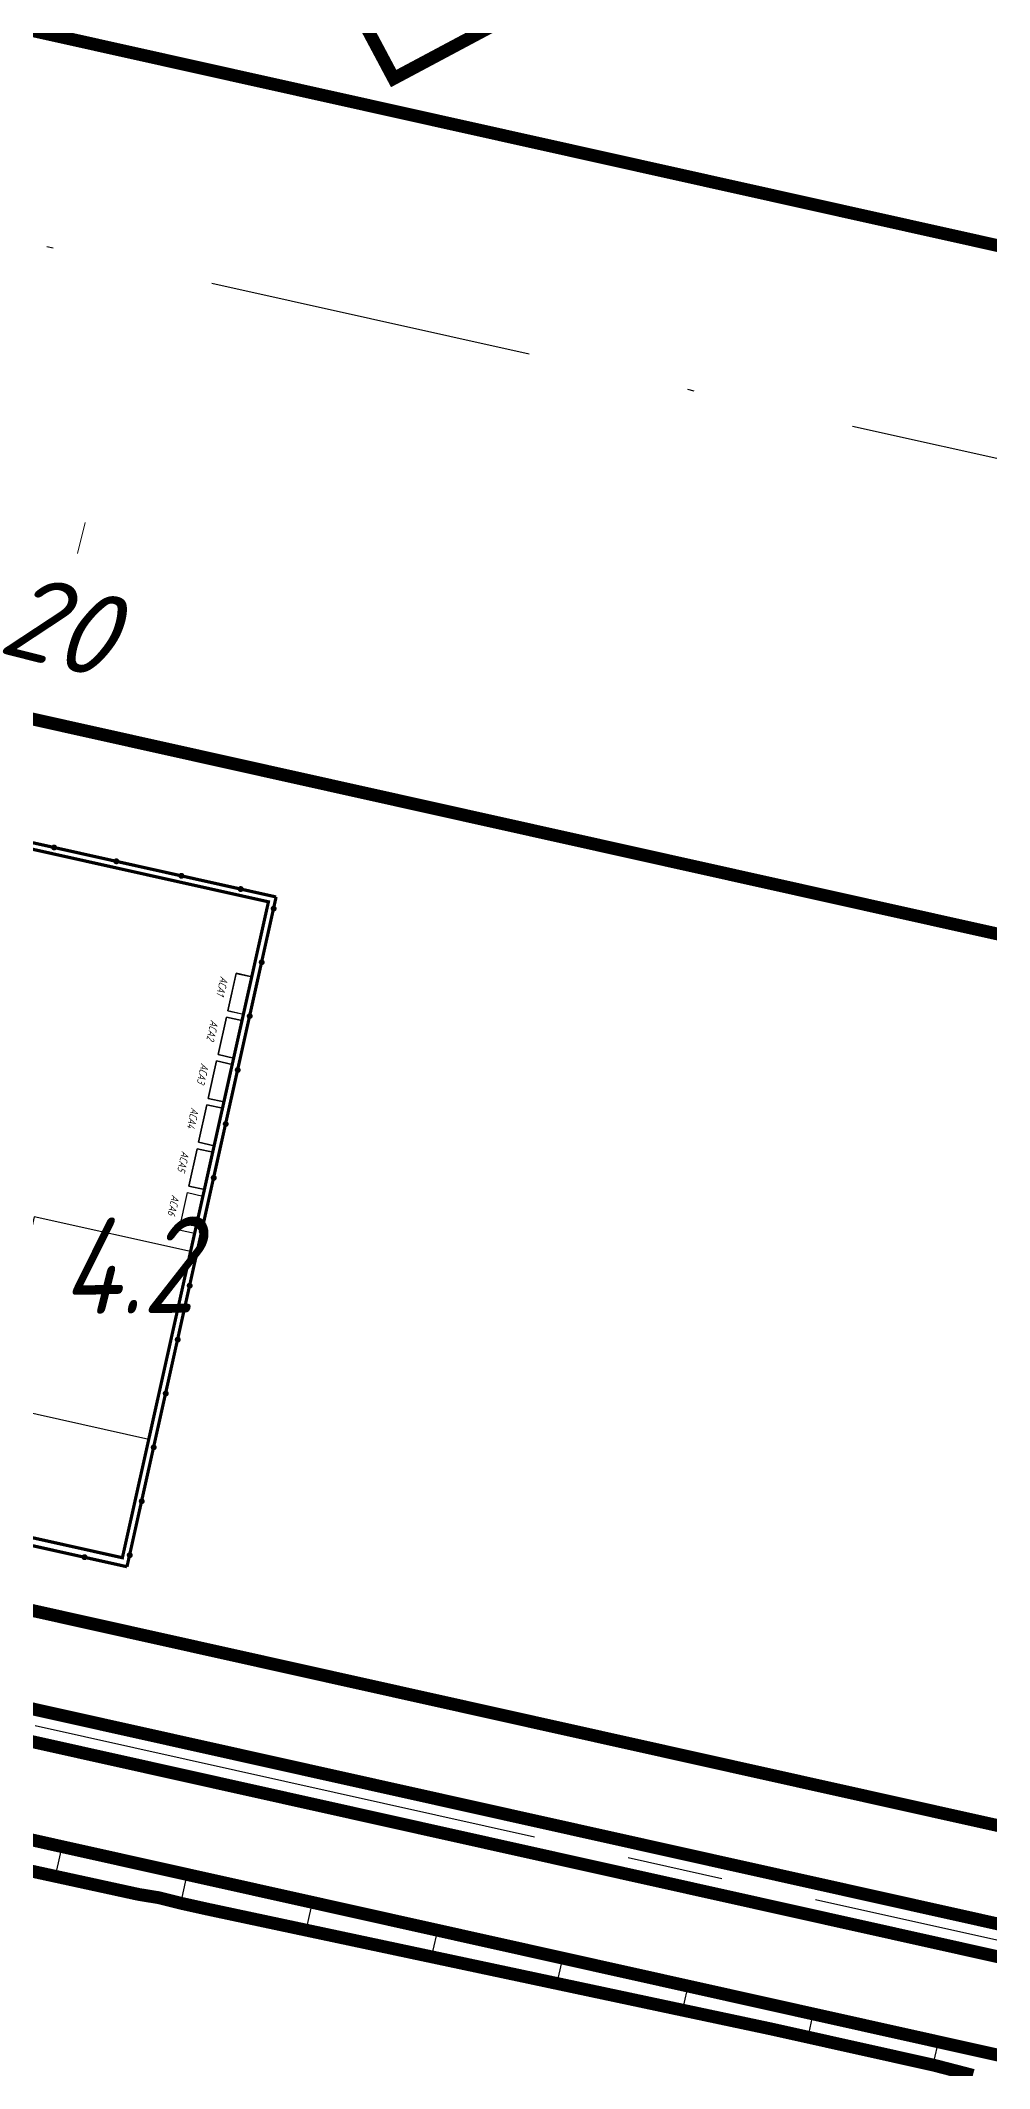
# Model space of a CAD drawing. Extents: x 5370511 to 5386565, y 1010429 to 1053793.
# Drawn here: x 5379785.99 to 5379800.82, y 1039436.59 to 1039468.27 of the extents above; entities that cross this region are included whole.
import ezdxf

# ---------------------------------------------------------------- set-up
doc = ezdxf.new("R2010")
doc.units = 0
for name, pattern in [('DASHDOTX2', [50.8, 25.4, -12.7, 0, -12.7]), ('осевая2', [12.5, 8, -1.5, 1.5, -1.5]), ('Штрих 2x1', [3, 2, -1])]:
    doc.linetypes.add(name, pattern=pattern)
for name, color, linetype in [('3D-MODEL', 7, 'CONTINUOUS'), ('_0', 7, 'CONTINUOUS'), ('V_RED-CONTOURS-LABEL', 7, 'CONTINUOUS'), ('ГП_граница насыпи', 242, 'CONTINUOUS'), ('ГП_обвалование', 7, 'CONTINUOUS'), ('ГП_ось обвал', 1, 'осевая2'), ('ГП_Ось_проезда', 1, 'DASHDOTX2'), ('ГП_откос', 246, 'CONTINUOUS'), ('ГП_проезд', 114, 'CONTINUOUS'), ('ГП_сооружения', 7, 'CONTINUOUS'), ('ОНиГМ сооружения', 7, 'CONTINUOUS')]:
    doc.layers.add(name, color=color, linetype=linetype)
for name, color, linetype, lineweight in [('ГП_экспл', 170, 'CONTINUOUS', 25), ('ЭС (текст)', 7, 'CONTINUOUS', 25), ('ЭС (тонкий)', 7, 'CONTINUOUS', 25)]:
    doc.layers.add(name, color=color, linetype=linetype, lineweight=lineweight)
doc.styles.add('ESKD1', font='eskd1.shx', dxfattribs={"width": 1.2, "oblique": 14.994305})
doc.styles.add('ГОСТ', font='gost_ful.shx', dxfattribs={"oblique": 15})
doc.styles.add('ЭС', font='gost_nipi.shx', dxfattribs={"oblique": 14.999978})

# ---------------------------------------------------------------- blocks, each defined once
blk = doc.blocks.new('куст_откос')
at = {"layer": 'ГП_откос', "color": 253, "lineweight": 15}
for points, const_width, elevation in [([(-56.654, -67.42), (-55.893, -66.593), (-54.082, -64.625), (-51.842, -64.591), (-48.317, -64.537), (-47.016, -64.562), (-46.078, -64.58), (-45.119, -64.599), (-43.735, -64.483), (-42.294, -64.4), (-42.065, -64.398), (-37.15, -64.375), (-32.216, -64.351), (-30.613, -64.343), (-30.303, -64.325), (-29.933, -64.334), (-29.525, -64.334), (-27.234, -64.312), (-22.201, -64.263), (-20.501, -64.246), (-17.903, -64.246), (-17.274, -64.268)], 0.2, 49.01), ([(-11.135, -63.874), (-16.223, -63.874), (-21.311, -63.874), (-26.4, -63.874), (-31.488, -63.874), (-36.577, -63.874), (-41.665, -63.874), (-46.754, -63.874), (-51.842, -63.874), (-56.931, -63.874)], 0.01, 48.9)]:
    blk.add_lwpolyline(points, dxfattribs=dict(at, const_width=const_width, elevation=elevation))
at = {"layer": 'ГП_откос', "color": 253, "linetype": 'ByBlock', "lineweight": -3}
for points in [[(-31.951, -63.874), (-31.951, -64.255)], [(-30.949, -63.874), (-30.949, -63.968)], [(-29.946, -63.874), (-29.946, -64.242)], [(-28.944, -63.874), (-28.944, -63.965)], [(-27.942, -63.874), (-27.942, -64.23)], [(-26.94, -63.874), (-26.94, -63.961)], [(-25.937, -63.874), (-25.937, -64.214)], [(-24.935, -63.874), (-24.935, -63.957)], [(-23.933, -63.874), (-23.933, -64.199)], [(-22.931, -63.874), (-22.931, -63.953)], [(-21.928, -63.874), (-21.928, -64.183)], [(-20.926, -63.874), (-20.926, -63.95)], [(-19.924, -63.874), (-19.924, -64.172)], [(-18.921, -63.874), (-18.921, -63.949)], [(-17.919, -63.874), (-17.919, -64.172)]]:
    blk.add_lwpolyline(points, dxfattribs=at)
blk = doc.blocks.new('*U326')
at = {"layer": 'ГП_сооружения'}
h = blk.add_hatch(color=253, dxfattribs=at)
h.dxf.hatch_style = 1
h.paths.add_polyline_path([(431.83, 21.97, -1), (429.96, 21.97, -1)])
h = blk.add_hatch(color=253, dxfattribs=at)
h.dxf.hatch_style = 1
h.paths.add_polyline_path([(451.78, 21.97, -1), (449.91, 21.97, -1)])
h = blk.add_hatch(color=253, dxfattribs=at)
h.dxf.hatch_style = 1
h.paths.add_polyline_path([(472.59, 21.97, -1), (470.72, 21.97, -1)])
h = blk.add_hatch(color=253, dxfattribs=at)
h.dxf.hatch_style = 1
h.paths.add_polyline_path([(491.6, 21.97, -1), (489.73, 21.97, -1)])
h = blk.add_hatch(color=253, dxfattribs=at)
h.dxf.hatch_style = 1
h.paths.add_polyline_path([(502.98, 18.25, -1), (501.11, 18.25, -1)])
h = blk.add_hatch(color=253, dxfattribs=at)
h.dxf.hatch_style = 1
h.paths.add_polyline_path([(502.05, 2.01, 1), (502.05, 0.14, 1)])
h = blk.add_hatch(color=253, dxfattribs=at)
h.dxf.hatch_style = 1
h.paths.add_polyline_path([(502.05, -15.23, 1), (502.05, -17.1, 1)])
h = blk.add_hatch(color=253, dxfattribs=at)
h.dxf.hatch_style = 1
h.paths.add_polyline_path([(502.05, -32.49, 1), (502.05, -34.36, 1)])
h = blk.add_hatch(color=253, dxfattribs=at)
h.dxf.hatch_style = 1
h.paths.add_polyline_path([(502.05, -49.75, 1), (502.05, -51.62, 1)])
h = blk.add_hatch(color=253, dxfattribs=at)
h.dxf.hatch_style = 1
h.paths.add_polyline_path([(502.05, -66.99, 1), (502.05, -68.87, 1)])
h = blk.add_hatch(color=253, dxfattribs=at)
h.dxf.hatch_style = 1
h.paths.add_polyline_path([(502.05, -84.25, 1), (502.05, -86.12, 1)])
h = blk.add_hatch(color=253, dxfattribs=at)
h.dxf.hatch_style = 1
h.paths.add_polyline_path([(502.05, -101.51, 1), (502.05, -103.39, 1)])
h = blk.add_hatch(color=253, dxfattribs=at)
h.dxf.hatch_style = 1
h.paths.add_polyline_path([(502.05, -118.78, 1), (502.05, -120.66, 1)])
h = blk.add_hatch(color=253, dxfattribs=at)
h.dxf.hatch_style = 1
h.paths.add_polyline_path([(502.05, -136.04, 1), (502.05, -137.92, 1)])
h = blk.add_hatch(color=253, dxfattribs=at)
h.dxf.hatch_style = 1
h.paths.add_polyline_path([(502.05, -153.3, 1), (502.05, -155.17, 1)])
h = blk.add_hatch(color=253, dxfattribs=at)
h.dxf.hatch_style = 1
h.paths.add_polyline_path([(502.05, -170.54, 1), (502.05, -172.41, 1)])
h = blk.add_hatch(color=253, dxfattribs=at)
h.dxf.hatch_style = 1
h.paths.add_polyline_path([(502.05, -187.79, 1), (502.05, -189.67, 1)])
h = blk.add_hatch(color=253, dxfattribs=at)
h.dxf.hatch_style = 1
h.paths.add_polyline_path([(489.35, -192.42, -1), (487.48, -192.42, -1)])
at = {"layer": 'ГП_сооружения', "color": 253, "const_width": 1}
blk.add_lwpolyline([(499.99, 19.96), (0, 19.98), (-0.01, -190.01), (499.98, -190.03)], close=True, dxfattribs=at)
at = {"layer": 'ГП_сооружения', "color": 253, "ltscale": 0.3, "const_width": 1}
for points in [[(502, 21.96), (410.91, 21.97)], [(501.99, -192.46), (502, 21.96)], [(-2.09, -192.45), (501.99, -192.46)]]:
    blk.add_lwpolyline(points, dxfattribs=at)
at = {"layer": 'ЭС (тонкий)', "color": 253, "transparency": 33554687}
for points in [[(500, -4.03), (495, -4.03), (494.99, -16.03), (499.99, -16.03), (500, -4.03)], [(500, -16.09), (495, -16.09), (495, -4.09), (500, -4.09), (500, -16.09)], [(499.99, -18.07), (494.99, -18.07), (494.99, -30.07), (499.99, -30.07), (499.99, -18.07)], [(499.99, -30.07), (494.99, -30.07), (494.99, -18.07), (499.99, -18.07), (499.99, -30.07)], [(499.99, -32.11), (494.99, -32.11), (494.99, -44.11), (499.99, -44.11), (499.99, -32.11)], [(499.99, -44.11), (494.99, -44.11), (494.99, -32.11), (499.99, -32.11), (499.99, -44.11)], [(499.99, -46.15), (494.99, -46.15), (494.99, -58.15), (499.99, -58.15), (499.99, -46.15)], [(500, -58.15), (495, -58.15), (495, -46.15), (500, -46.15), (500, -58.15)], [(499.99, -60.19), (494.99, -60.19), (494.99, -72.19), (499.99, -72.19), (499.99, -60.19)], [(500, -72.19), (495, -72.19), (495, -60.19), (500, -60.19), (500, -72.19)], [(500, -86.23), (495, -86.23), (495, -74.23), (500, -74.23), (500, -86.23)]]:
    blk.add_lwpolyline(points, dxfattribs=at)
blk.add_lwpolyline([(499.99, -92.02), (449.86, -92.05), (449.86, -152.05), (499.99, -152.02)], close=True, dxfattribs=at)
at = {"layer": 'ЭС (текст)', "color": 253, "transparency": 33554687, "style": 'ЭС', "oblique": 15}
for s, p in [('АСА1', (490.43, -5.87)), ('АСА2', (490.43, -19.86)), ('АСА3', (490.43, -33.71)), ('АСА4', (490.43, -47.93)), ('АСА5', (490.43, -61.78)), ('АСА6', (490.43, -75.82))]:
    blk.add_text(s, height=2.5, rotation=270, dxfattribs=at).set_placement(p)
blk = doc.blocks.new('55')
at = {"layer": 'ОНиГМ сооружения', "color": 253, "lineweight": 18}
for p, q in [((-7.549, -28.368), (-7.549, -11.368)), ((-4.437, -13.739), (7.556, -13.739))]:
    blk.add_line(p, q, dxfattribs=at)
at = {"layer": 'ОНиГМ сооружения', "color": 253, "linetype": 'Штрих 2x1', "const_width": 0.2}
blk.add_lwpolyline([(-4.547, -10.617), (7.453, -10.617), (7.454, -17.117), (-4.546, -17.117)], close=True, dxfattribs=at)
at = {"layer": 'ОНиГМ сооружения', "color": 253, "const_width": 0.2}
for points in [[(-9.798, -14.359), (-5.298, -14.36), (-5.297, -11.36), (-9.797, -11.36)], [(-10.547, -28.367), (-4.547, -28.367), (-4.547, -14.36), (-10.547, -14.365)]]:
    blk.add_lwpolyline(points, close=True, dxfattribs=at)
blk = doc.blocks.new('77')
at = {"layer": '_0', "lineweight": 15}
for p in [(0, 0), (-9.762, -11.388)]:
    blk.add_blockref('55', p, dxfattribs=at)

msp = doc.modelspace()

# ---------------------------------------------------------------- linework, layer by layer
at = {"layer": 'V_RED-CONTOURS-LABEL', "color": 1, "lineweight": 15, "elevation": 49.2}
msp.add_lwpolyline([(5379786.566, 1039460.257), (5379786.688, 1039460.742)], dxfattribs=at)
at = {"layer": 'ГП_граница насыпи', "color": 253}
msp.add_lwpolyline([(5379763.211, 1039520.604), (5379933.051, 1039482.781), (5379917.052, 1039410.941), (5379756.973, 1039446.59), (5379759.364, 1039457.327), (5379749.604, 1039459.501)], close=True, dxfattribs=at)
at = {"layer": 'ГП_обвалование', "color": 253, "const_width": 0.2}
for points in [[(5379763.211, 1039520.604), (5379933.051, 1039482.781), (5379917.052, 1039410.941), (5379756.973, 1039446.59), (5379759.364, 1039457.327), (5379749.604, 1039459.501)], [(5379764.349, 1039518.814), (5379931.26, 1039481.643), (5379915.914, 1039412.731), (5379758.763, 1039447.728), (5379761.155, 1039458.465), (5379751.394, 1039460.639)], [(5379764.729, 1039518.217), (5379930.664, 1039481.264), (5379915.535, 1039413.328), (5379759.36, 1039448.108), (5379761.751, 1039458.845), (5379751.99, 1039461.018)], [(5379765.867, 1039516.427), (5379928.873, 1039480.126), (5379914.396, 1039415.118), (5379761.15, 1039449.246), (5379763.541, 1039459.983), (5379753.781, 1039462.156)]]:
    msp.add_lwpolyline(points, close=True, dxfattribs=at)
at = {"layer": 'ГП_ось обвал', "color": 253}
msp.add_lwpolyline([(5379764.539, 1039518.516), (5379930.962, 1039481.453), (5379915.724, 1039413.03), (5379759.062, 1039447.918), (5379761.453, 1039458.655), (5379751.692, 1039460.829)], close=True, dxfattribs=at)
at = {"layer": 'ГП_Ось_проезда', "color": 253, "ltscale": 0.2}
msp.add_lwpolyline([(5379760.557, 1039470.734), (5379768.709, 1039507.337), (5379921.955, 1039473.21), (5379913.803, 1039436.606)], close=True, dxfattribs=at)
at = {"layer": 'ГП_проезд', "color": 253, "const_width": 0.2}
msp.add_lwpolyline([(5379765.583, 1039462.188), (5379755.813, 1039464.364), (5379766.243, 1039511.216), (5379925.833, 1039475.675), (5379916.269, 1039432.728), (5379900.538, 1039436.231, 0.413433), (5379893.381, 1039431.694), (5379893.144, 1039430.634), (5379886.799, 1039432.047), (5379887.03, 1039433.076, 0.414994), (5379882.481, 1039440.252), (5379835.156, 1039450.791, 0.414214), (5379827.995, 1039446.239), (5379827.77, 1039445.23), (5379821.445, 1039446.638, 0.309973), (5379817.347, 1039450.66), (5379765.583, 1039462.188)], format="xyb", dxfattribs=at)
msp.add_lwpolyline([(5379765.74, 1039479.056), (5379769.87, 1039497.602, -0.414213), (5379777.031, 1039502.154), (5379912.219, 1039472.048, -0.414214), (5379916.772, 1039464.887), (5379912.642, 1039446.342, -0.414213), (5379905.481, 1039441.789), (5379770.293, 1039471.895, -0.414214)], format="xyb", close=True, dxfattribs=at)

# ---------------------------------------------------------------- texts
at = {"layer": 'ГП_экспл', "color": 0, "style": 'ГОСТ', "oblique": 15}
msp.add_text('4.2', height=1.5, rotation=0.8954, dxfattribs=at).set_placement((5379786.315, 1039448.366))

# ---------------------------------------------------------------- next in the draw order: texts
at = {"layer": 'V_RED-CONTOURS-LABEL', "color": 1, "lineweight": 15, "insert": (5379786.443, 1039459.772), "char_height": 1.3, "attachment_point": 2, "rotation": 345.8428, "style": 'ESKD1', "bg_fill": 3, "box_fill_scale": 1.2, "bg_fill_color": 256, "bg_fill_true_color": 13158600, "bg_fill_transparency": 0}
msp.add_mtext('20', dxfattribs=at)

# ---------------------------------------------------------------- next in the draw order: linework, layer by layer
at = {"layer": '3D-MODEL', "color": 253, "lineweight": 15}
msp.add_polyline3d([(5379763.211, 1039520.604, 48.9), (5379763.211, 1039520.604, 48.9), (5379933.051, 1039482.781, 48.9), (5379926.094, 1039451.542, 49.14), (5379917.052, 1039410.941, 49.3), (5379886.94, 1039417.647, 49.3), (5379821.542, 1039432.211, 49.3), (5379756.973, 1039446.59, 49.3), (5379759.364, 1039457.327, 49.25), (5379749.604, 1039459.501, 49.25), (5379756.254, 1039489.365, 49.1)], close=True, dxfattribs=at)

# ---------------------------------------------------------------- next in the draw order: block references
at = {"layer": 'ГП_откос', "color": 253, "lineweight": 15, "rotation": 347.4452412677718}
msp.add_blockref('куст_откос', (5379831.394, 1039495.456), dxfattribs=at)

# ---------------------------------------------------------------- next in the draw order: block references
at = {"layer": 'ГП_сооружения', "color": 1, "lineweight": 15, "xscale": 0.05000000000000001, "yscale": 0.05000000000000001, "zscale": 0.05000000000000001, "rotation": 347.4452412677718}
msp.add_blockref('*U326', (5379764.934, 1039459.275), dxfattribs=at)

# ---------------------------------------------------------------- next in the draw order: block references
at = {"layer": '_0', "lineweight": 15, "rotation": 298.0491553101125}
msp.add_blockref('77', (5379817.752, 1039479.045), dxfattribs=at)

doc.saveas('drawing.dxf')
